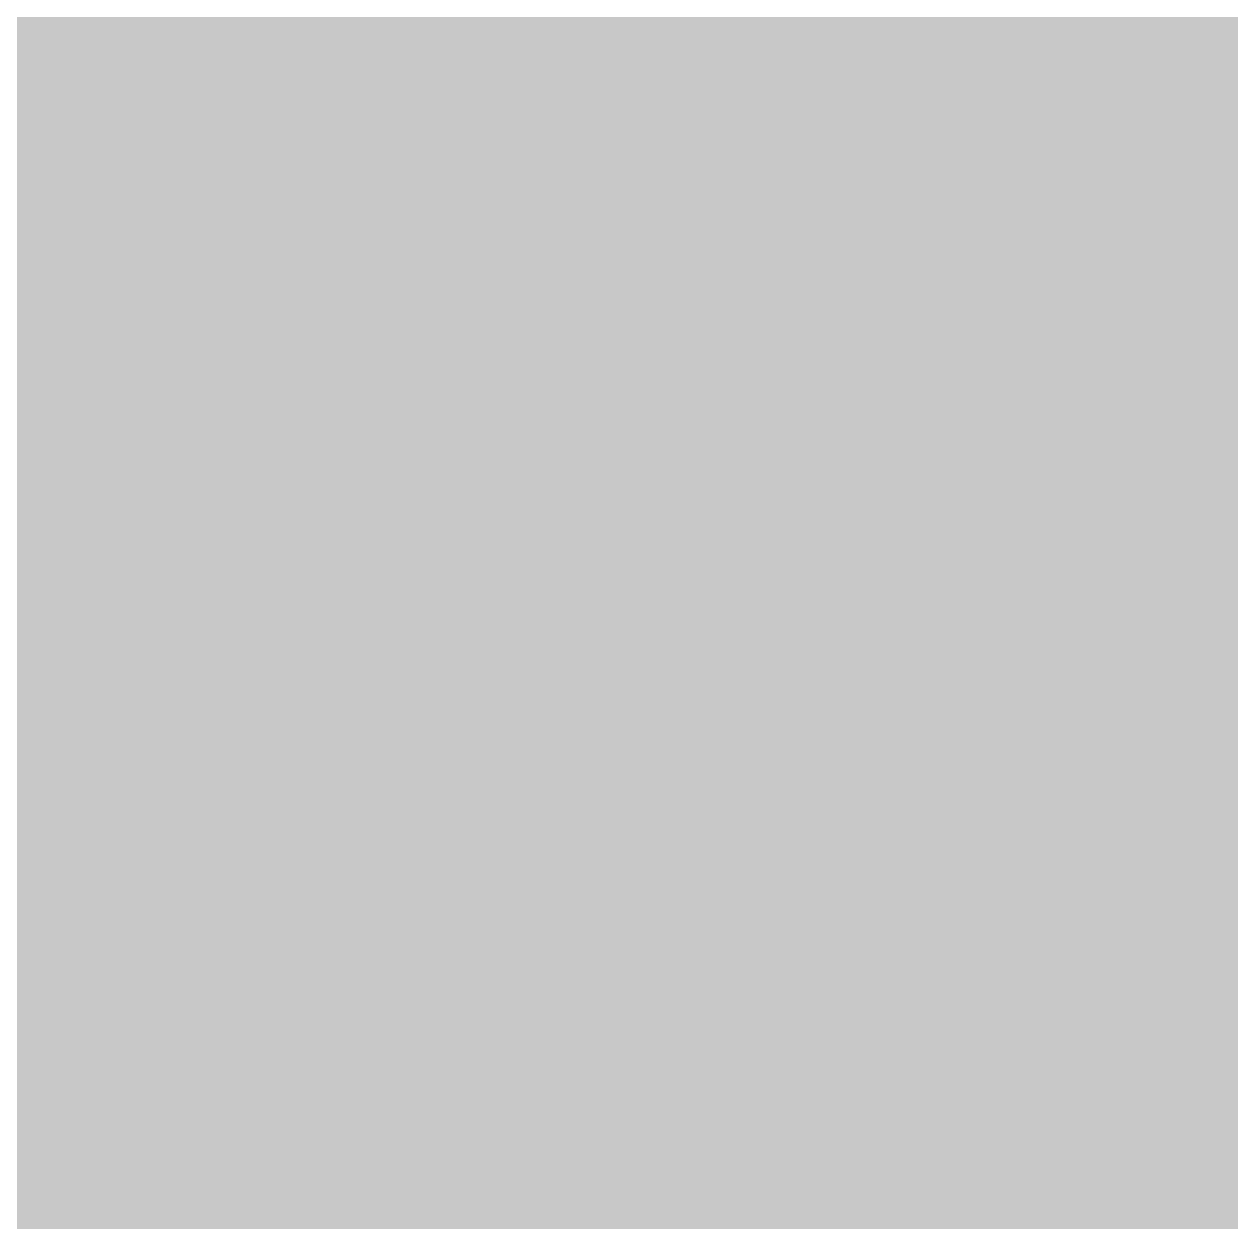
# Model space of a CAD drawing. Header units: inches. Extents: x -2 to 289, y -4 to 187.
# Drawn here: x 130.70036 to 130.72993, y 25.14961 to 25.17896 of the extents above; entities that cross this region are included whole.
import ezdxf

# ---------------------------------------------------------------- set-up
doc = ezdxf.new("R2010")
doc.units = ezdxf.units.IN
for name, color, linetype in [('Bottom Layer', 5, 'Continuous'), ('Layer 1', 16, 'Continuous'), ('Layer 2', 76, 'Continuous'), ('Top Layer', 1, 'Continuous')]:
    doc.layers.add(name, color=color, linetype=linetype)

msp = doc.modelspace()

# ---------------------------------------------------------------- hatches: boundary and pattern name
at = {"layer": 'Bottom Layer'}
h = msp.add_hatch(color=5, dxfattribs=at)
edge = h.paths.add_edge_path()
edge.add_arc((131.0132, 25.426002), 0.299999, 0, 360)
at = {"layer": 'Layer 1'}
h = msp.add_hatch(color=16, dxfattribs=at)
edge = h.paths.add_edge_path()
edge.add_arc((131.0132, 25.426002), 0.299999, 0, 360)
at = {"layer": 'Layer 2'}
h = msp.add_hatch(color=76, dxfattribs=at)
h.paths.add_polyline_path([(131.276862, 31.620821), (131.410547, 31.565822), (131.530903, 31.485746), (131.63328, 31.383689), (131.713729, 31.263585), (131.76915, 31.130072), (131.779152, 31.079867), (131.797389, 30.916075), (131.797389, 30.916024), (131.797387, 30.916021), (131.797397, 30.916016), (131.797392, 24.420403), (131.797397, 24.351163), (131.770387, 24.215339), (131.717395, 24.087397), (131.640461, 23.972251), (131.542539, 23.874329), (131.427393, 23.797395), (131.29945, 23.744405), (131.163626, 23.717395), (131.094386, 23.7174), (123.967624, 23.7174), (123.797304, 23.787946), (123.666946, 23.918304), (123.5964, 24.088623), (123.5964, 24.1808), (123.5964, 31.089597), (123.5964, 31.20075), (123.68147, 31.40613), (123.83866, 31.56332), (124.044039, 31.648392), (124.155192, 31.648392), (124.155195, 31.648397), (131.062722, 31.648392), (131.135003, 31.648626)])
h.paths.add_polyline_path([(131.098135, 31.376795), (130.928265, 31.376795), (130.771326, 31.311787), (130.651209, 31.19167), (130.586201, 31.034731), (130.586201, 30.864861), (130.651209, 30.707922), (130.771326, 30.587805), (130.928265, 30.522796), (131.098135, 30.522796), (131.255074, 30.587805), (131.375191, 30.707922), (131.440199, 30.864861), (131.440199, 31.034731), (131.375191, 31.19167), (131.255074, 31.311787)], flags=0)
h.paths.add_polyline_path([(130.779045, 28.149413), (130.609175, 28.149413), (130.452236, 28.084404), (130.332119, 27.964287), (130.267111, 27.807348), (130.267111, 27.637478), (130.332119, 27.480539), (130.452236, 27.360423), (130.609175, 27.295414), (130.779045, 27.295414), (130.935984, 27.360423), (131.056101, 27.480539), (131.121109, 27.637478), (131.121109, 27.807348), (131.056101, 27.964287), (130.935984, 28.084404)], flags=0)
h.paths.add_polyline_path([(131.098135, 24.900598), (130.928265, 24.900598), (130.771326, 24.835589), (130.651209, 24.715473), (130.586201, 24.558534), (130.586201, 24.388663), (130.651209, 24.231724), (130.771326, 24.111608), (130.928265, 24.046599), (131.098135, 24.046599), (131.255074, 24.111608), (131.375191, 24.231724), (131.440199, 24.388663), (131.440199, 24.558534), (131.375191, 24.715473), (131.255074, 24.835589)], flags=0)
h = msp.add_hatch(color=76, dxfattribs=at)
edge = h.paths.add_edge_path()
edge.add_arc((131.0132, 25.426002), 0.299999, 0, 360)
at = {"layer": 'Top Layer'}
msp.add_hatch(color=1, dxfattribs=at).paths.add_polyline_path([(131.378259, 26.624196), (131.41214, 26.624199), (131.474741, 26.59827), (131.522655, 26.550356), (131.548584, 26.487755), (131.548581, 26.453874), (131.548586, 25.873012), (131.553364, 25.82447), (131.590517, 25.734777), (131.659163, 25.666131), (131.748855, 25.628978), (131.797397, 25.624201), (132.397401, 25.624201), (132.397401, 25.024202), (129.928849, 25.024202), (129.902483, 25.024199), (129.853761, 25.04438), (129.816474, 25.081669), (129.796296, 25.130392), (129.796299, 25.156759), (129.796299, 25.699989), (129.796296, 25.736672), (129.824373, 25.804452), (129.87625, 25.856329), (129.94403, 25.884406), (129.980713, 25.884403), (130.298723, 25.884408), (130.336237, 25.888102), (130.405551, 25.916814), (130.458604, 25.969867), (130.487316, 26.039181), (130.491012, 26.076697), (130.491012, 26.421997), (130.491012, 26.462218), (130.521794, 26.536536), (130.578675, 26.593416), (130.652992, 26.624201), (130.693216, 26.624201)])
h = msp.add_hatch(color=1, dxfattribs=at)
edge = h.paths.add_edge_path()
edge.add_arc((131.0132, 25.426002), 0.299999, 0, 360)

# ---------------------------------------------------------------- linework, layer by layer
at = {"layer": 'Top Layer', "const_width": 0.4064}
msp.add_lwpolyline([(130.113799, 25.324402), (131.1148, 25.324402)], dxfattribs=at)

doc.saveas('drawing.dxf')
